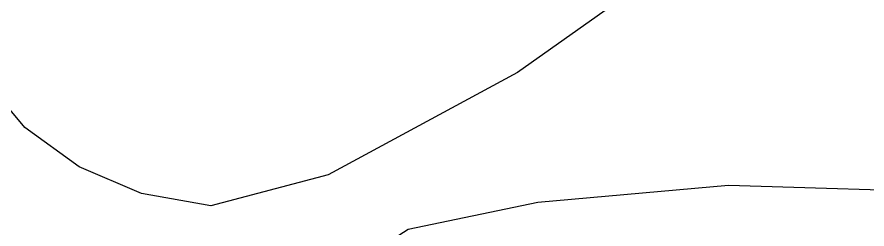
# Model space of a CAD drawing. Header units: inches. Extents: x 653559 to 669309, y 7245317 to 7256454.
# Drawn here: x 663540.38 to 663586.38, y 7254074.25 to 7254085.71 of the extents above; entities that cross this region are included whole.
import ezdxf

# ---------------------------------------------------------------- set-up
doc = ezdxf.new("R2010")
doc.units = ezdxf.units.IN
doc.header["$MEASUREMENT"] = 0
for name, color, linetype in [('Caminos', 1, 'Continuous'), ('Cauce', 5, 'Continuous'), ('Perimetral', 190, 'Continuous')]:
    doc.layers.add(name, color=color, linetype=linetype)

msp = doc.modelspace()

# ---------------------------------------------------------------- linework, layer by layer
at = {"layer": 'Caminos', "transparency": 33554613}
msp.add_lwpolyline([(663397.905, 7254044.203), (663435.211, 7254045.394), (663459.42, 7254045.659), (663473.576, 7254046.188), (663485.085, 7254045.923), (663493.552, 7254044.071), (663501.489, 7254042.351), (663509.162, 7254041.558), (663516.967, 7254041.954), (663523.45, 7254044.336), (663531.784, 7254050.289), (663541.177, 7254057.697), (663548.188, 7254064.312), (663553.48, 7254069.339), (663558.242, 7254072.117), (663561.55, 7254074.234), (663568.561, 7254075.689), (663578.88, 7254076.615), (663591.845, 7254076.218)], dxfattribs=at)
at = {"layer": 'Cauce', "color": 160, "transparency": 33554613}
msp.add_polyline3d([(663591.19, 7254100.8, 0), (663582.61, 7254093.44, 0), (663567.46, 7254082.71, 0), (663557.22, 7254077.17, 0), (663550.88, 7254075.5, 0), (663547.13, 7254076.17, 0), (663543.74, 7254077.6, 0), (663540.81, 7254079.73, 0), (663538.46, 7254082.52, 0), (663536.8, 7254085.92, 0), (663537.15, 7254088.95, 0), (663543.22, 7254113.32, 0), (663542.03, 7254122.5, 0), (663540.95, 7254125.98, 0), (663539.38, 7254129.04, 0), (663537.28, 7254131.6, 0), (663529.72, 7254133.4, 0), (663481.12, 7254128.16, 0)], dxfattribs=at)
at = {"layer": 'Perimetral', "color": 200}
msp.add_polyline3d([(663591.19, 7254100.8, 0), (663582.61, 7254093.44, 0), (663567.46, 7254082.71, 0), (663557.22, 7254077.17, 0), (663550.88, 7254075.5, 0), (663547.13, 7254076.17, 0), (663543.74, 7254077.6, 0), (663540.81, 7254079.73, 0), (663538.46, 7254082.52, 0), (663536.8, 7254085.92, 0), (663537.15, 7254088.95, 0), (663543.22, 7254113.32, 0), (663542.03, 7254122.5, 0), (663540.95, 7254125.98, 0), (663539.38, 7254129.04, 0), (663537.28, 7254131.6, 0), (663529.72, 7254133.4, 0), (663481.12, 7254128.16, 0)], dxfattribs=at)

doc.saveas('drawing.dxf')
